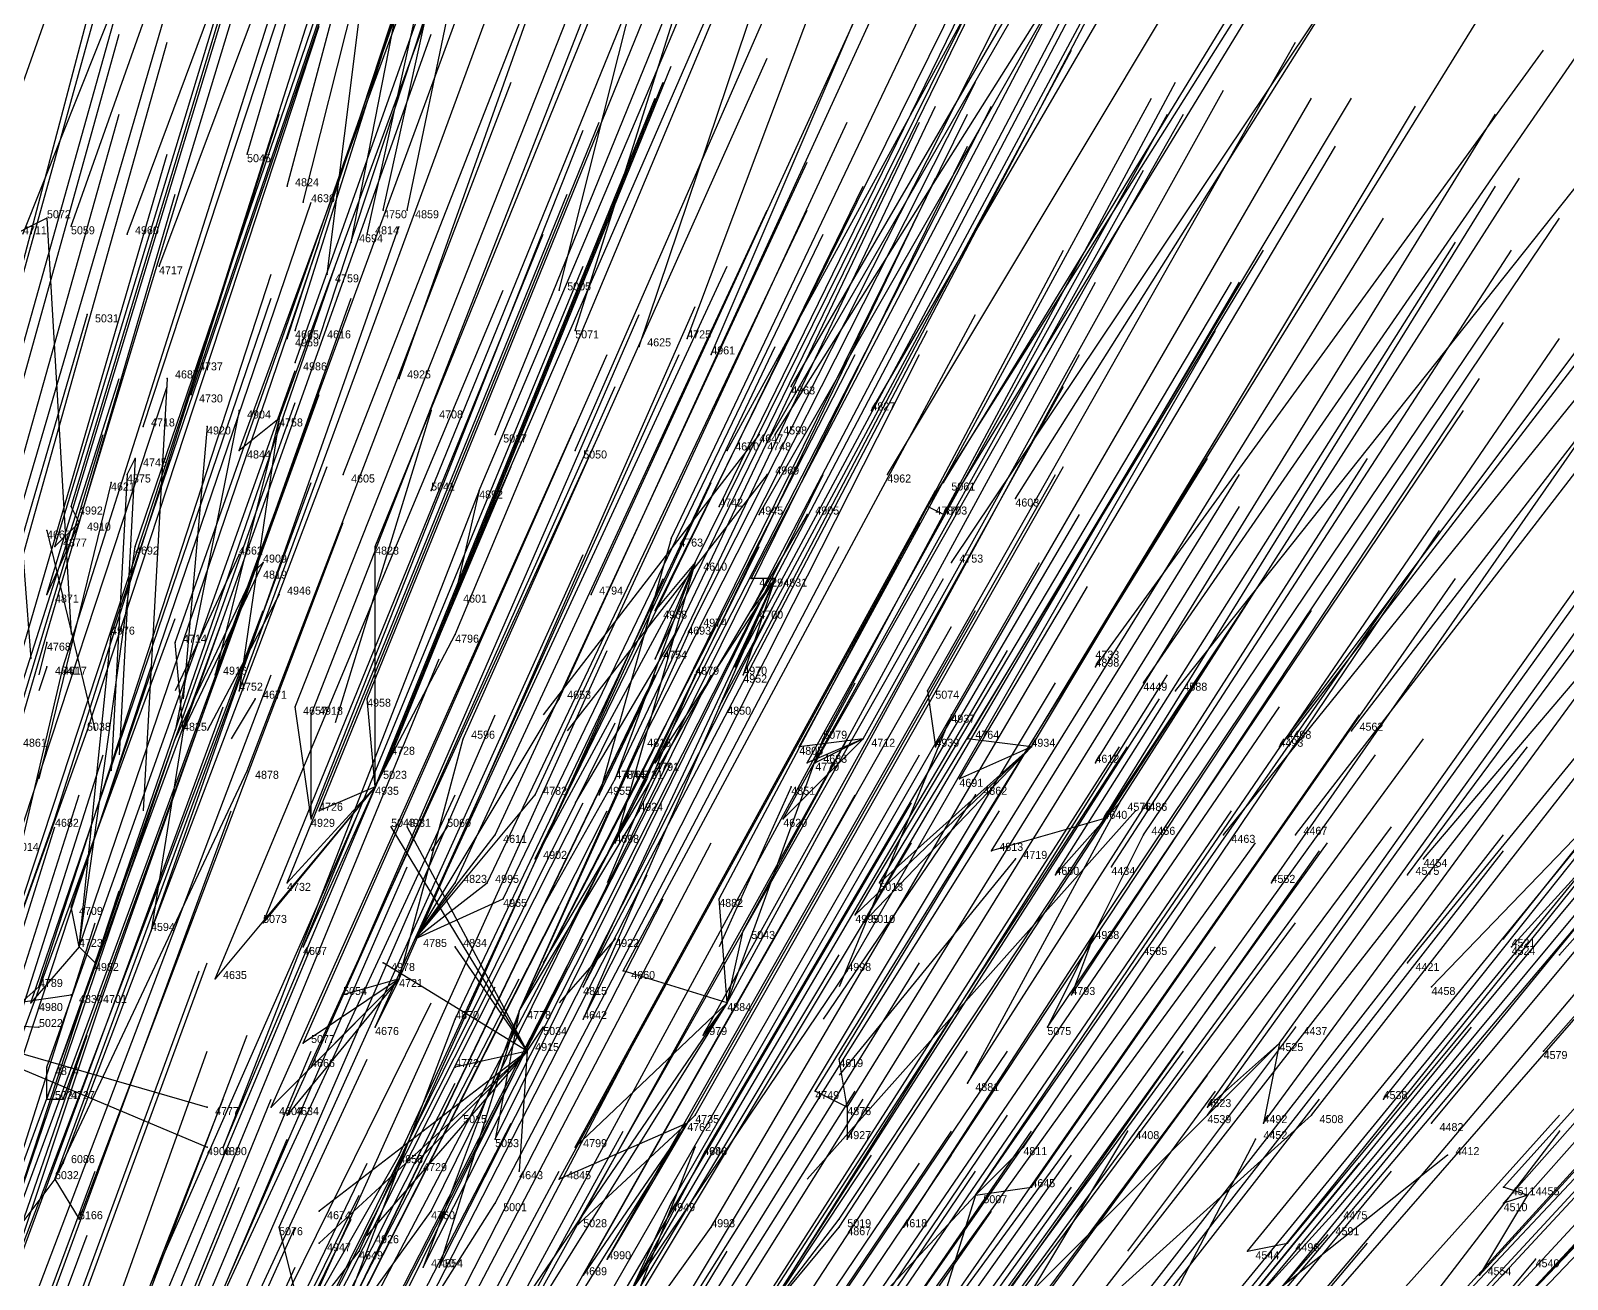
# Model space of a CAD drawing. Extents: x -0.5 to 0.59, y -0.5 to 0.59.
# Drawn here: x 0.123 to 0.315, y 0.3355 to 0.4914 of the extents above; entities that cross this region are included whole.
import ezdxf

# ---------------------------------------------------------------- set-up
doc = ezdxf.new("R2010")
doc.units = 0
for name, color, linetype in [('Facilities', 3, 'CONTINUOUS'), ('Facilities_lines', 3, 'CONTINUOUS'), ('Normals', 1, 'CONTINUOUS'), ('Source_points', 5, 'CONTINUOUS'), ('Text', 3, 'CONTINUOUS')]:
    doc.layers.add(name, color=color, linetype=linetype)

msp = doc.modelspace()

# ---------------------------------------------------------------- linework, layer by layer
at = {"layer": 'Facilities', "color": 3}
for p in [(0.15, 0.476, -1.246), (0.155, 0.472, -1.242), (0.157, 0.47, -1.24), (0.167, 0.469, -1.25), (0.17, 0.469, -1.247), (0.125, 0.468, -1.25), (0.128, 0.467, -1.209), (0.135, 0.466, -1.214), (0.163, 0.465, -1.232), (0.165, 0.466, -1.25), (0.139, 0.462, -1.205), (0.16, 0.461, -1.25), (0.189, 0.459, -1.242), (0.13, 0.456, -1.25), (0.156, 0.454, -1.2), (0.191, 0.454, -1.231), (0.155, 0.453, -1.196), (0.159, 0.453, -1.2), (0.199, 0.452, -1.236), (0.205, 0.453, -1.243), (0.144, 0.45, -1.18), (0.156, 0.45, -1.191), (0.208, 0.451, -1.242), (0.14, 0.448, -1.25), (0.169, 0.448, -1.197), (0.143, 0.446, -1.171), (0.218, 0.447, -1.242), (0.149, 0.444, -1.25), (0.173, 0.444, -1.25), (0.228, 0.444, -1.248), (0.137, 0.442, -1.157), (0.145, 0.442, -1.25), (0.154, 0.443, -1.171), (0.181, 0.441, -1.192), (0.214, 0.441, -1.25), (0.215, 0.44, -1.223), (0.216, 0.441, -1.228), (0.191, 0.439, -1.196), (0.21, 0.439, -1.218), (0.135, 0.436, -1.25), (0.162, 0.436, -1.163), (0.215, 0.436, -1.25), (0.23, 0.436, -1.231), (0.133, 0.435, -1.25), (0.173, 0.434, -1.169), (0.179, 0.434, -1.173), (0.237, 0.435, -1.238), (0.209, 0.432, -1.2), (0.246, 0.433, -1.25), (0.214, 0.431, -1.204), (0.22, 0.431, -1.25), (0.237, 0.431, -1.23), (0.125, 0.429, -1.25), (0.129, 0.43, -1.122), (0.203, 0.428, -1.184), (0.149, 0.426, -1.25), (0.206, 0.425, -1.18), (0.238, 0.425, -1.219), (0.151, 0.424, -1.25), (0.216, 0.423, -1.187), (0.154, 0.421, -1.25), (0.193, 0.421, -1.159), (0.204, 0.417, -1.25), (0.125, 0.415, -1.25), (0.255, 0.414, -1.216), (0.125, 0.412, -1.25), (0.206, 0.411, -1.25), (0.256, 0.412, -1.25), (0.235, 0.409, -1.18), (0.262, 0.41, -1.215), (0.266, 0.409, -1.22), (0.151, 0.408, -1.25), (0.238, 0.406, -1.25), (0.142, 0.404, -1.07), (0.288, 0.404, -1.241), (0.227, 0.403, -1.156), (0.248, 0.402, -1.181), (0.279, 0.402, -1.223), (0.28, 0.403, -1.25), (0.256, 0.4, -1.188), (0.196, 0.398, -1.25), (0.166, 0.397, -1.075), (0.218, 0.397, -1.25), (0.241, 0.396, -1.25), (0.259, 0.395, -1.18), (0.261, 0.394, -1.25), (0.158, 0.393, -1.058), (0.175, 0.392, -1.25), (0.257, 0.393, -1.174), (0.272, 0.391, -1.25), (0.281, 0.391, -1.205), (0.246, 0.388, -1.25), (0.297, 0.388, -1.25), (0.258, 0.387, -1.162), (0.295, 0.386, -1.216), (0.278, 0.385, -1.187), (0.256, 0.379, -1.142), (0.129, 0.377, -0.996), (0.171, 0.378, -1.036), (0.196, 0.378, -1.25), (0.307, 0.378, -1.217), (0.308, 0.377, -1.25), (0.295, 0.375, -1.193), (0.314, 0.376, -1.224), (0.169, 0.373, -1.022), (0.298, 0.372, -1.25), (0.184, 0.369, -1.03), (0.21, 0.37, -1.062), (0.281, 0.367, -1.25), (0.279, 0.365, -1.148), (0.185, 0.364, -1.25), (0.312, 0.364, -1.198), (0.125, 0.358, -0.948), (0.292, 0.358, -1.155), (0.225, 0.357, -1.054), (0.205, 0.355, -1.024), (0.26, 0.354, -1.25), (0.298, 0.355, -1.159), (0.314, 0.354, -1.25), (0.276, 0.353, -1.25), (0.3, 0.351, -1.25), (0.126, 0.348, -0.926), (0.241, 0.346, -1.054), (0.31, 0.346, -1.162), (0.285, 0.341, -1.25), (0.275, 0.339, -1.091), (0.311, 0.338, -1.25)]:
    msp.add_point(p, dxfattribs=at)
at = {"layer": 'Facilities_lines', "color": 3}
for p, q in [((0.125, 0.468, -1.25), (0.119, 0.465, -1.25)), ((0.154, 0.443, -1.171), (0.146, 0.411, -1.091)), ((0.154, 0.443, -1.171), (0.149, 0.409, -1.089)), ((0.154, 0.443, -1.171), (0.149, 0.439, -1.158)), ((0.135, 0.436, -1.25), (0.136, 0.438, -1.25)), ((0.179, 0.434, -1.173), (0.147, 0.352, -0.953)), ((0.179, 0.434, -1.173), (0.176, 0.421, -1.14)), ((0.129, 0.43, -1.122), (0.128, 0.432, -1.126)), ((0.237, 0.431, -1.23), (0.235, 0.432, -1.23)), ((0.129, 0.43, -1.122), (0.125, 0.421, -1.097)), ((0.129, 0.43, -1.122), (0.126, 0.427, -1.114)), ((0.129, 0.377, -0.996), (0.136, 0.427, -1.12)), ((0.166, 0.397, -1.075), (0.166, 0.427, -1.145)), ((0.203, 0.428, -1.184), (0.194, 0.396, -1.104)), ((0.151, 0.424, -1.25), (0.152, 0.425, -1.25)), ((0.206, 0.425, -1.18), (0.186, 0.388, -1.077)), ((0.206, 0.425, -1.18), (0.196, 0.39, -1.091)), ((0.206, 0.425, -1.18), (0.196, 0.398, -1.109)), ((0.206, 0.425, -1.18), (0.201, 0.413, -1.149)), ((0.206, 0.425, -1.18), (0.201, 0.419, -1.161)), ((0.216, 0.423, -1.187), (0.192, 0.368, -1.038)), ((0.216, 0.423, -1.187), (0.192, 0.372, -1.046)), ((0.216, 0.423, -1.187), (0.201, 0.4, -1.118)), ((0.216, 0.423, -1.187), (0.209, 0.407, -1.143)), ((0.216, 0.423, -1.187), (0.211, 0.412, -1.158)), ((0.216, 0.423, -1.187), (0.212, 0.411, -1.155)), ((0.216, 0.423, -1.187), (0.213, 0.419, -1.175)), ((0.216, 0.423, -1.187), (0.213, 0.423, -1.183)), ((0.184, 0.369, -1.03), (0.206, 0.418, -1.164)), ((0.129, 0.377, -0.996), (0.133, 0.416, -1.092)), ((0.142, 0.404, -1.07), (0.141, 0.415, -1.097)), ((0.166, 0.397, -1.075), (0.176, 0.416, -1.129)), ((0.116, 0.365, -0.957), (0.127, 0.412, -1.077)), ((0.235, 0.409, -1.18), (0.236, 0.402, -1.166)), ((0.166, 0.397, -1.075), (0.165, 0.408, -1.1)), ((0.171, 0.378, -1.036), (0.189, 0.408, -1.125)), ((0.158, 0.393, -1.058), (0.156, 0.407, -1.09)), ((0.158, 0.393, -1.058), (0.158, 0.406, -1.09)), ((0.116, 0.365, -0.957), (0.13, 0.404, -1.061)), ((0.142, 0.404, -1.07), (0.138, 0.379, -1.009)), ((0.169, 0.373, -1.022), (0.177, 0.403, -1.101)), ((0.184, 0.369, -1.03), (0.199, 0.402, -1.122)), ((0.21, 0.37, -1.062), (0.222, 0.403, -1.151)), ((0.227, 0.403, -1.156), (0.217, 0.393, -1.122)), ((0.227, 0.403, -1.156), (0.219, 0.402, -1.144)), ((0.227, 0.403, -1.156), (0.22, 0.4, -1.141)), ((0.227, 0.403, -1.156), (0.221, 0.4, -1.143)), ((0.248, 0.402, -1.181), (0.226, 0.381, -1.106)), ((0.248, 0.402, -1.181), (0.227, 0.38, -1.107)), ((0.248, 0.402, -1.181), (0.229, 0.385, -1.119)), ((0.248, 0.402, -1.181), (0.239, 0.398, -1.159)), ((0.248, 0.402, -1.181), (0.24, 0.403, -1.173)), ((0.166, 0.397, -1.075), (0.168, 0.401, -1.087)), ((0.126, 0.348, -0.926), (0.15, 0.399, -1.065)), ((0.166, 0.397, -1.075), (0.167, 0.399, -1.08)), ((0.184, 0.369, -1.03), (0.199, 0.398, -1.112)), ((0.166, 0.397, -1.075), (0.146, 0.373, -1.003)), ((0.166, 0.397, -1.075), (0.152, 0.38, -1.023)), ((0.166, 0.397, -1.075), (0.155, 0.385, -1.036)), ((0.166, 0.397, -1.075), (0.157, 0.377, -1.02)), ((0.166, 0.397, -1.075), (0.159, 0.394, -1.063)), ((0.171, 0.378, -1.036), (0.186, 0.396, -1.094)), ((0.184, 0.369, -1.03), (0.199, 0.394, -1.103)), ((0.259, 0.395, -1.18), (0.24, 0.36, -1.082)), ((0.259, 0.395, -1.18), (0.251, 0.386, -1.152)), ((0.116, 0.365, -0.957), (0.126, 0.393, -1.031)), ((0.185, 0.364, -1.25), (0.168, 0.392, -1.25)), ((0.185, 0.364, -1.25), (0.17, 0.392, -1.25)), ((0.257, 0.393, -1.174), (0.243, 0.389, -1.147)), ((0.171, 0.378, -1.036), (0.181, 0.391, -1.077)), ((0.256, 0.379, -1.142), (0.262, 0.391, -1.177)), ((0.171, 0.378, -1.036), (0.176, 0.385, -1.059)), ((0.171, 0.378, -1.036), (0.18, 0.385, -1.063)), ((0.171, 0.378, -1.036), (0.182, 0.383, -1.059)), ((0.21, 0.37, -1.062), (0.209, 0.383, -1.089)), ((0.129, 0.377, -0.996), (0.128, 0.382, -1.007)), ((0.21, 0.37, -1.062), (0.212, 0.379, -1.085)), ((0.256, 0.379, -1.142), (0.232, 0.342, -1.033)), ((0.256, 0.379, -1.142), (0.25, 0.367, -1.109)), ((0.256, 0.379, -1.142), (0.253, 0.371, -1.123)), ((0.129, 0.377, -0.996), (0.123, 0.37, -0.975)), ((0.129, 0.377, -0.996), (0.131, 0.375, -0.992)), ((0.185, 0.364, -1.25), (0.176, 0.377, -1.25)), ((0.241, 0.346, -1.054), (0.262, 0.377, -1.147)), ((0.185, 0.364, -1.25), (0.167, 0.375, -1.25)), ((0.169, 0.373, -1.022), (0.153, 0.357, -0.971)), ((0.169, 0.373, -1.022), (0.155, 0.356, -0.972)), ((0.169, 0.373, -1.022), (0.157, 0.365, -0.995)), ((0.169, 0.373, -1.022), (0.158, 0.362, -0.988)), ((0.169, 0.373, -1.022), (0.162, 0.371, -1.012)), ((0.169, 0.373, -1.022), (0.166, 0.367, -1.006)), ((0.21, 0.37, -1.062), (0.197, 0.374, -1.057)), ((0.198, 0.334, -0.971), (0.225, 0.374, -1.091)), ((0.107, 0.368, -1.25), (0.128, 0.371, -1.25)), ((0.115, 0.32, -0.849), (0.132, 0.371, -0.983)), ((0.116, 0.365, -0.957), (0.124, 0.372, -0.981)), ((0.184, 0.369, -1.03), (0.172, 0.337, -0.947)), ((0.184, 0.369, -1.03), (0.174, 0.337, -0.948)), ((0.21, 0.37, -1.062), (0.18, 0.322, -0.922)), ((0.184, 0.369, -1.03), (0.181, 0.353, -0.991)), ((0.21, 0.37, -1.062), (0.182, 0.329, -0.939)), ((0.21, 0.37, -1.062), (0.191, 0.352, -1.002)), ((0.21, 0.37, -1.062), (0.207, 0.366, -1.051)), ((0.107, 0.368, -1.25), (0.145, 0.357, -1.25)), ((0.107, 0.368, -1.25), (0.145, 0.352, -1.25)), ((0.107, 0.368, -1.25), (0.124, 0.367, -1.25)), ((0.16, 0.326, -0.907), (0.176, 0.368, -1.02)), ((0.185, 0.364, -1.25), (0.187, 0.367, -1.25)), ((0.279, 0.365, -1.148), (0.242, 0.328, -1.02)), ((0.279, 0.365, -1.148), (0.27, 0.357, -1.12)), ((0.279, 0.365, -1.148), (0.27, 0.356, -1.117)), ((0.279, 0.365, -1.148), (0.277, 0.355, -1.126)), ((0.185, 0.364, -1.25), (0.159, 0.344, -1.25)), ((0.185, 0.364, -1.25), (0.159, 0.34, -1.25)), ((0.185, 0.364, -1.25), (0.165, 0.341, -1.25)), ((0.185, 0.364, -1.25), (0.171, 0.35, -1.25)), ((0.185, 0.364, -1.25), (0.176, 0.362, -1.25)), ((0.185, 0.364, -1.25), (0.177, 0.356, -1.25)), ((0.185, 0.364, -1.25), (0.184, 0.349, -1.25)), ((0.225, 0.357, -1.054), (0.224, 0.363, -1.066)), ((0.125, 0.358, -0.948), (0.125, 0.362, -0.957)), ((0.125, 0.358, -0.948), (0.127, 0.358, -0.951)), ((0.225, 0.357, -1.054), (0.221, 0.359, -1.053)), ((0.205, 0.355, -1.024), (0.206, 0.356, -1.028)), ((0.225, 0.357, -1.054), (0.225, 0.353, -1.047)), ((0.253, 0.329, -1.037), (0.283, 0.356, -1.136)), ((0.205, 0.355, -1.024), (0.18, 0.315, -0.908)), ((0.205, 0.355, -1.024), (0.189, 0.348, -0.991)), ((0.205, 0.355, -1.024), (0.191, 0.342, -0.98)), ((0.205, 0.355, -1.024), (0.192, 0.336, -0.968)), ((0.205, 0.355, -1.024), (0.195, 0.338, -0.976)), ((0.193, 0.319, -1.25), (0.206, 0.352, -1.25)), ((0.241, 0.346, -1.054), (0.247, 0.352, -1.075)), ((0.126, 0.348, -0.926), (0.127, 0.35, -0.932)), ((0.157, 0.33, -0.913), (0.169, 0.351, -0.973)), ((0.198, 0.334, -0.971), (0.207, 0.351, -1.019)), ((0.126, 0.348, -0.926), (0.12, 0.34, -0.902)), ((0.126, 0.348, -0.926), (0.129, 0.343, -0.916)), ((0.241, 0.346, -1.054), (0.227, 0.331, -1.002)), ((0.241, 0.346, -1.054), (0.236, 0.33, -1.015)), ((0.241, 0.346, -1.054), (0.248, 0.347, -1.067)), ((0.31, 0.346, -1.162), (0.304, 0.336, -1.134)), ((0.31, 0.346, -1.162), (0.307, 0.347, -1.158)), ((0.31, 0.346, -1.162), (0.307, 0.345, -1.153)), ((0.15, 0.296, -0.83), (0.181, 0.345, -0.973)), ((0.16, 0.326, -0.907), (0.173, 0.344, -0.962)), ((0.198, 0.334, -0.971), (0.203, 0.345, -1)), ((0.276, 0.333, -1.081), (0.286, 0.344, -1.119)), ((0.157, 0.33, -0.913), (0.154, 0.342, -0.936)), ((0.185, 0.31, -0.904), (0.208, 0.342, -1.001)), ((0.214, 0.33, -0.984), (0.224, 0.343, -1.024)), ((0.214, 0.33, -0.984), (0.224, 0.342, -1.022)), ((0.275, 0.339, -1.091), (0.28, 0.34, -1.102)), ((0.157, 0.33, -0.913), (0.164, 0.339, -0.94))]:
    msp.add_line(p, q, dxfattribs=at)
at = {"layer": 'Normals', "color": 1}
for p, q in [((0.157, 0.47, -1.24), (0.181, 0.565, -1.263)), ((0.17, 0.469, -1.247), (0.19, 0.565, -1.268)), ((0.116, 0.468, -1.204), (0.149, 0.561, -1.196)), ((0.15, 0.476, -1.246), (0.175, 0.561, -1.291)), ((0.163, 0.465, -1.232), (0.182, 0.562, -1.247)), ((0.122, 0.466, -1.205), (0.159, 0.559, -1.197)), ((0.128, 0.467, -1.209), (0.161, 0.56, -1.2)), ((0.135, 0.466, -1.214), (0.17, 0.56, -1.218)), ((0.155, 0.472, -1.242), (0.178, 0.558, -1.289)), ((0.139, 0.462, -1.205), (0.174, 0.555, -1.195)), ((0.167, 0.469, -1.25), (0.186, 0.555, -1.297)), ((0.189, 0.459, -1.242), (0.213, 0.554, -1.264)), ((0.165, 0.466, -1.25), (0.184, 0.552, -1.298)), ((0.156, 0.454, -1.2), (0.186, 0.549, -1.193)), ((0.191, 0.454, -1.231), (0.221, 0.549, -1.234)), ((0.155, 0.453, -1.196), (0.186, 0.547, -1.183)), ((0.159, 0.453, -1.2), (0.19, 0.547, -1.189)), ((0.199, 0.452, -1.236), (0.231, 0.547, -1.239)), ((0.205, 0.453, -1.243), (0.24, 0.546, -1.259)), ((0.208, 0.451, -1.242), (0.247, 0.542, -1.255)), ((0.144, 0.45, -1.18), (0.173, 0.541, -1.154)), ((0.156, 0.45, -1.191), (0.188, 0.54, -1.162)), ((0.169, 0.448, -1.197), (0.201, 0.538, -1.167)), ((0.143, 0.446, -1.171), (0.173, 0.534, -1.133)), ((0.117, 0.443, -1.146), (0.142, 0.533, -1.109)), ((0.16, 0.461, -1.25), (0.169, 0.533, -1.318)), ((0.218, 0.447, -1.242), (0.268, 0.533, -1.244)), ((0.137, 0.442, -1.157), (0.166, 0.53, -1.12)), ((0.154, 0.443, -1.171), (0.186, 0.53, -1.134)), ((0.228, 0.444, -1.248), (0.278, 0.53, -1.25)), ((0.181, 0.441, -1.192), (0.216, 0.527, -1.156)), ((0.149, 0.439, -1.158), (0.181, 0.526, -1.121)), ((0.191, 0.439, -1.196), (0.229, 0.526, -1.166)), ((0.21, 0.439, -1.218), (0.257, 0.525, -1.196)), ((0.215, 0.44, -1.223), (0.264, 0.525, -1.206)), ((0.216, 0.441, -1.228), (0.269, 0.525, -1.215)), ((0.162, 0.436, -1.163), (0.196, 0.523, -1.126)), ((0.128, 0.432, -1.126), (0.155, 0.521, -1.089)), ((0.23, 0.436, -1.231), (0.281, 0.521, -1.225)), ((0.129, 0.43, -1.122), (0.156, 0.519, -1.086)), ((0.173, 0.434, -1.169), (0.208, 0.52, -1.131)), ((0.179, 0.434, -1.173), (0.215, 0.519, -1.136)), ((0.237, 0.435, -1.238), (0.289, 0.52, -1.234)), ((0.209, 0.432, -1.2), (0.251, 0.518, -1.17)), ((0.246, 0.433, -1.25), (0.299, 0.517, -1.256)), ((0.126, 0.427, -1.114), (0.153, 0.516, -1.077)), ((0.136, 0.427, -1.12), (0.166, 0.515, -1.083)), ((0.214, 0.431, -1.204), (0.262, 0.515, -1.178)), ((0.235, 0.432, -1.23), (0.288, 0.516, -1.22)), ((0.237, 0.431, -1.23), (0.289, 0.516, -1.22)), ((0.166, 0.427, -1.145), (0.201, 0.513, -1.108)), ((0.203, 0.428, -1.184), (0.243, 0.512, -1.147)), ((0.125, 0.421, -1.097), (0.152, 0.51, -1.061)), ((0.11, 0.417, -1.08), (0.134, 0.508, -1.043)), ((0.118, 0.419, -1.088), (0.144, 0.508, -1.051)), ((0.206, 0.425, -1.18), (0.247, 0.508, -1.143)), ((0.238, 0.425, -1.219), (0.293, 0.507, -1.204)), ((0.176, 0.421, -1.14), (0.213, 0.506, -1.103)), ((0.193, 0.421, -1.159), (0.232, 0.506, -1.123)), ((0.213, 0.423, -1.183), (0.256, 0.505, -1.146)), ((0.216, 0.423, -1.187), (0.259, 0.505, -1.15)), ((0.133, 0.416, -1.092), (0.163, 0.504, -1.055)), ((0.111, 0.413, -1.069), (0.136, 0.502, -1.031)), ((0.141, 0.415, -1.097), (0.172, 0.503, -1.06)), ((0.176, 0.416, -1.129), (0.212, 0.502, -1.092)), ((0.201, 0.419, -1.161), (0.242, 0.502, -1.125)), ((0.127, 0.412, -1.077), (0.155, 0.5, -1.039)), ((0.206, 0.418, -1.164), (0.248, 0.501, -1.128)), ((0.213, 0.419, -1.175), (0.256, 0.501, -1.138)), ((0.146, 0.411, -1.091), (0.178, 0.498, -1.054)), ((0.255, 0.414, -1.216), (0.307, 0.498, -1.201)), ((0.149, 0.409, -1.089), (0.181, 0.496, -1.052)), ((0.201, 0.413, -1.149), (0.242, 0.497, -1.112)), ((0.165, 0.408, -1.1), (0.2, 0.494, -1.063)), ((0.211, 0.412, -1.158), (0.255, 0.494, -1.121)), ((0.13, 0.404, -1.061), (0.159, 0.492, -1.024)), ((0.156, 0.407, -1.09), (0.19, 0.493, -1.053)), ((0.158, 0.406, -1.09), (0.192, 0.493, -1.053)), ((0.189, 0.408, -1.125), (0.228, 0.493, -1.088)), ((0.212, 0.411, -1.155), (0.255, 0.493, -1.119)), ((0.109, 0.401, -1.04), (0.134, 0.491, -1.002)), ((0.115, 0.401, -1.042), (0.14, 0.49, -1.005)), ((0.142, 0.404, -1.07), (0.173, 0.491, -1.033)), ((0.235, 0.409, -1.18), (0.281, 0.49, -1.143)), ((0.262, 0.41, -1.215), (0.318, 0.491, -1.199)), ((0.177, 0.403, -1.101), (0.215, 0.488, -1.064)), ((0.209, 0.407, -1.143), (0.253, 0.489, -1.107)), ((0.256, 0.412, -1.25), (0.312, 0.489, -1.281)), ((0.168, 0.401, -1.087), (0.203, 0.487, -1.05)), ((0.266, 0.409, -1.22), (0.328, 0.487, -1.212)), ((0.15, 0.399, -1.065), (0.183, 0.485, -1.028)), ((0.167, 0.399, -1.08), (0.202, 0.485, -1.043)), ((0.199, 0.402, -1.122), (0.241, 0.485, -1.085)), ((0.222, 0.403, -1.151), (0.266, 0.485, -1.114)), ((0.227, 0.403, -1.156), (0.272, 0.484, -1.119)), ((0.166, 0.397, -1.075), (0.201, 0.483, -1.038)), ((0.196, 0.398, -1.109), (0.236, 0.482, -1.072)), ((0.201, 0.4, -1.118), (0.243, 0.482, -1.081)), ((0.219, 0.402, -1.144), (0.263, 0.483, -1.107)), ((0.236, 0.402, -1.166), (0.283, 0.483, -1.129)), ((0.24, 0.403, -1.173), (0.288, 0.483, -1.136)), ((0.248, 0.402, -1.181), (0.296, 0.482, -1.144)), ((0.279, 0.402, -1.223), (0.339, 0.482, -1.221)), ((0.288, 0.404, -1.241), (0.349, 0.483, -1.249)), ((0.109, 0.392, -1.017), (0.134, 0.481, -0.979)), ((0.126, 0.393, -1.031), (0.154, 0.481, -0.994)), ((0.159, 0.394, -1.063), (0.194, 0.48, -1.026)), ((0.186, 0.396, -1.094), (0.225, 0.48, -1.057)), ((0.194, 0.396, -1.104), (0.234, 0.48, -1.066)), ((0.199, 0.398, -1.112), (0.24, 0.481, -1.075)), ((0.22, 0.4, -1.141), (0.265, 0.481, -1.104)), ((0.221, 0.4, -1.143), (0.267, 0.481, -1.106)), ((0.256, 0.4, -1.188), (0.306, 0.481, -1.157)), ((0.28, 0.403, -1.25), (0.34, 0.481, -1.27)), ((0.158, 0.393, -1.058), (0.192, 0.479, -1.02)), ((0.199, 0.394, -1.103), (0.24, 0.477, -1.065)), ((0.239, 0.398, -1.159), (0.286, 0.477, -1.122)), ((0.114, 0.387, -1.009), (0.14, 0.476, -0.972)), ((0.181, 0.391, -1.077), (0.22, 0.475, -1.039)), ((0.196, 0.39, -1.091), (0.236, 0.473, -1.054)), ((0.217, 0.393, -1.122), (0.262, 0.474, -1.084)), ((0.259, 0.395, -1.18), (0.309, 0.473, -1.143)), ((0.115, 0.382, -0.997), (0.141, 0.471, -0.96)), ((0.155, 0.385, -1.036), (0.19, 0.471, -0.999)), ((0.186, 0.388, -1.077), (0.227, 0.472, -1.04)), ((0.257, 0.393, -1.174), (0.306, 0.472, -1.137)), ((0.128, 0.382, -1.007), (0.158, 0.47, -0.97)), ((0.176, 0.385, -1.059), (0.215, 0.469, -1.022)), ((0.18, 0.385, -1.063), (0.22, 0.469, -1.026)), ((0.281, 0.391, -1.205), (0.342, 0.47, -1.194)), ((0.125, 0.468, -1.25), (0.128, 0.416, -1.165)), ((0.138, 0.379, -1.009), (0.169, 0.467, -0.972)), ((0.243, 0.389, -1.147), (0.292, 0.468, -1.11)), ((0.262, 0.391, -1.177), (0.314, 0.468, -1.14)), ((0.295, 0.386, -1.216), (0.355, 0.467, -1.21)), ((0.119, 0.465, -1.25), (0.123, 0.413, -1.165)), ((0.129, 0.377, -0.996), (0.159, 0.465, -0.959)), ((0.152, 0.38, -1.023), (0.187, 0.466, -0.986)), ((0.182, 0.383, -1.059), (0.222, 0.466, -1.022)), ((0.251, 0.386, -1.152), (0.301, 0.465, -1.115)), ((0.209, 0.383, -1.089), (0.252, 0.464, -1.052)), ((0.229, 0.385, -1.119), (0.277, 0.464, -1.082)), ((0.258, 0.387, -1.162), (0.308, 0.464, -1.125)), ((0.272, 0.391, -1.25), (0.331, 0.464, -1.284)), ((0.278, 0.385, -1.187), (0.333, 0.464, -1.161)), ((0.124, 0.372, -0.981), (0.153, 0.461, -0.944)), ((0.131, 0.375, -0.992), (0.161, 0.462, -0.955)), ((0.157, 0.377, -1.02), (0.192, 0.462, -0.983)), ((0.171, 0.378, -1.036), (0.21, 0.462, -0.999)), ((0.146, 0.373, -1.003), (0.182, 0.459, -0.966)), ((0.212, 0.379, -1.085), (0.256, 0.46, -1.048)), ((0.226, 0.381, -1.106), (0.273, 0.46, -1.069)), ((0.227, 0.38, -1.107), (0.274, 0.46, -1.07)), ((0.123, 0.37, -0.975), (0.153, 0.458, -0.937)), ((0.132, 0.371, -0.983), (0.163, 0.458, -0.946)), ((0.169, 0.373, -1.022), (0.206, 0.457, -0.985)), ((0.13, 0.456, -1.25), (0.116, 0.408, -1.163)), ((0.162, 0.371, -1.012), (0.199, 0.456, -0.975)), ((0.197, 0.374, -1.057), (0.241, 0.456, -1.02)), ((0.307, 0.378, -1.217), (0.369, 0.456, -1.212)), ((0.192, 0.372, -1.046), (0.235, 0.454, -1.009)), ((0.225, 0.374, -1.091), (0.271, 0.454, -1.054)), ((0.256, 0.379, -1.142), (0.307, 0.455, -1.105)), ((0.297, 0.388, -1.25), (0.354, 0.455, -1.297)), ((0.116, 0.365, -0.957), (0.145, 0.453, -0.919)), ((0.176, 0.368, -1.02), (0.216, 0.452, -0.983)), ((0.262, 0.377, -1.147), (0.314, 0.453, -1.11)), ((0.157, 0.365, -0.995), (0.195, 0.451, -0.958)), ((0.166, 0.367, -1.006), (0.204, 0.451, -0.969)), ((0.184, 0.369, -1.03), (0.226, 0.451, -0.993)), ((0.192, 0.368, -1.038), (0.234, 0.451, -1.001)), ((0.21, 0.37, -1.062), (0.254, 0.451, -1.025)), ((0.295, 0.375, -1.193), (0.357, 0.451, -1.173)), ((0.314, 0.376, -1.224), (0.38, 0.451, -1.223)), ((0.106, 0.36, -0.939), (0.134, 0.448, -0.901)), ((0.125, 0.362, -0.957), (0.156, 0.449, -0.92)), ((0.14, 0.448, -1.25), (0.137, 0.394, -1.166)), ((0.253, 0.371, -1.123), (0.304, 0.448, -1.085)), ((0.111, 0.359, -0.939), (0.14, 0.447, -0.901)), ((0.127, 0.358, -0.951), (0.159, 0.446, -0.913)), ((0.158, 0.362, -0.988), (0.196, 0.447, -0.951)), ((0.207, 0.366, -1.051), (0.252, 0.447, -1.014)), ((0.125, 0.358, -0.948), (0.156, 0.445, -0.911)), ((0.149, 0.444, -1.25), (0.141, 0.404, -1.158)), ((0.173, 0.444, -1.25), (0.161, 0.405, -1.159)), ((0.25, 0.367, -1.109), (0.302, 0.444, -1.073)), ((0.145, 0.442, -1.25), (0.142, 0.408, -1.156)), ((0.153, 0.357, -0.971), (0.191, 0.442, -0.934)), ((0.224, 0.363, -1.066), (0.272, 0.442, -1.028)), ((0.105, 0.352, -0.919), (0.132, 0.441, -0.882)), ((0.155, 0.356, -0.972), (0.194, 0.441, -0.934)), ((0.214, 0.441, -1.25), (0.187, 0.406, -1.16)), ((0.279, 0.365, -1.148), (0.333, 0.44, -1.11)), ((0.308, 0.377, -1.25), (0.365, 0.44, -1.302)), ((0.136, 0.438, -1.25), (0.134, 0.401, -1.157)), ((0.221, 0.359, -1.053), (0.27, 0.438, -1.016)), ((0.24, 0.36, -1.082), (0.29, 0.438, -1.045)), ((0.312, 0.364, -1.198), (0.377, 0.438, -1.183)), ((0.127, 0.35, -0.932), (0.16, 0.437, -0.894)), ((0.135, 0.436, -1.25), (0.133, 0.399, -1.157)), ((0.147, 0.352, -0.953), (0.183, 0.437, -0.916)), ((0.181, 0.353, -0.991), (0.222, 0.436, -0.954)), ((0.215, 0.436, -1.25), (0.19, 0.404, -1.159)), ((0.205, 0.355, -1.024), (0.251, 0.436, -0.987)), ((0.206, 0.356, -1.028), (0.252, 0.437, -0.991)), ((0.225, 0.357, -1.054), (0.274, 0.436, -1.017)), ((0.133, 0.435, -1.25), (0.124, 0.398, -1.157)), ((0.126, 0.348, -0.926), (0.158, 0.435, -0.888)), ((0.169, 0.351, -0.973), (0.208, 0.435, -0.936)), ((0.191, 0.352, -1.002), (0.236, 0.434, -0.965)), ((0.225, 0.353, -1.047), (0.274, 0.432, -1.01)), ((0.27, 0.357, -1.12), (0.324, 0.433, -1.083)), ((0.22, 0.431, -1.25), (0.187, 0.375, -1.175)), ((0.207, 0.351, -1.019), (0.254, 0.431, -0.982)), ((0.27, 0.356, -1.117), (0.324, 0.431, -1.08)), ((0.292, 0.358, -1.155), (0.35, 0.431, -1.119)), ((0.125, 0.429, -1.25), (0.131, 0.404, -1.153)), ((0.129, 0.343, -0.916), (0.162, 0.43, -0.879)), ((0.189, 0.348, -0.991), (0.234, 0.43, -0.954)), ((0.247, 0.352, -1.075), (0.299, 0.429, -1.038)), ((0.277, 0.355, -1.126), (0.332, 0.43, -1.089)), ((0.283, 0.356, -1.136), (0.34, 0.429, -1.1)), ((0.12, 0.34, -0.902), (0.152, 0.427, -0.865)), ((0.173, 0.344, -0.962), (0.214, 0.427, -0.925)), ((0.181, 0.345, -0.973), (0.224, 0.427, -0.936)), ((0.298, 0.355, -1.159), (0.358, 0.427, -1.123)), ((0.149, 0.426, -1.25), (0.141, 0.409, -1.152)), ((0.152, 0.425, -1.25), (0.142, 0.404, -1.153)), ((0.154, 0.342, -0.936), (0.192, 0.426, -0.899)), ((0.203, 0.345, -1), (0.249, 0.425, -0.963)), ((0.298, 0.372, -1.25), (0.349, 0.425, -1.318)), ((0.151, 0.424, -1.25), (0.141, 0.403, -1.153)), ((0.164, 0.339, -0.94), (0.202, 0.423, -0.903)), ((0.191, 0.342, -0.98), (0.237, 0.423, -0.943)), ((0.248, 0.347, -1.067), (0.301, 0.423, -1.03)), ((0.154, 0.421, -1.25), (0.145, 0.404, -1.152)), ((0.208, 0.342, -1.001), (0.255, 0.422, -0.963)), ((0.241, 0.346, -1.054), (0.294, 0.422, -1.017)), ((0.119, 0.332, -0.883), (0.152, 0.419, -0.846)), ((0.172, 0.337, -0.947), (0.214, 0.42, -0.91)), ((0.174, 0.337, -0.948), (0.216, 0.42, -0.911)), ((0.195, 0.338, -0.976), (0.241, 0.419, -0.939)), ((0.224, 0.342, -1.022), (0.275, 0.42, -0.985)), ((0.224, 0.343, -1.024), (0.275, 0.42, -0.987)), ((0.232, 0.342, -1.033), (0.283, 0.419, -0.996)), ((0.109, 0.331, -0.871), (0.141, 0.418, -0.834)), ((0.115, 0.331, -0.876), (0.147, 0.418, -0.839)), ((0.204, 0.417, -1.25), (0.191, 0.395, -1.153)), ((0.192, 0.336, -0.968), (0.238, 0.417, -0.931)), ((0.125, 0.415, -1.25), (0.124, 0.411, -1.15)), ((0.286, 0.344, -1.119), (0.346, 0.415, -1.082)), ((0.307, 0.347, -1.158), (0.369, 0.416, -1.121)), ((0.31, 0.346, -1.162), (0.372, 0.416, -1.125)), ((0.139, 0.328, -0.889), (0.174, 0.413, -0.852)), ((0.157, 0.33, -0.913), (0.195, 0.414, -0.876)), ((0.198, 0.334, -0.971), (0.245, 0.414, -0.934)), ((0.307, 0.345, -1.153), (0.368, 0.414, -1.117)), ((0.109, 0.324, -0.855), (0.138, 0.412, -0.817)), ((0.12, 0.324, -0.864), (0.153, 0.411, -0.827)), ((0.125, 0.412, -1.25), (0.124, 0.409, -1.15)), ((0.161, 0.328, -0.913), (0.201, 0.411, -0.876)), ((0.167, 0.328, -0.92), (0.208, 0.411, -0.883)), ((0.206, 0.411, -1.25), (0.195, 0.385, -1.154)), ((0.216, 0.333, -0.991), (0.265, 0.411, -0.954)), ((0.28, 0.34, -1.102), (0.339, 0.411, -1.064)), ((0.16, 0.326, -0.907), (0.2, 0.409, -0.87)), ((0.182, 0.329, -0.939), (0.226, 0.41, -0.902)), ((0.203, 0.33, -0.969), (0.251, 0.41, -0.932)), ((0.275, 0.339, -1.091), (0.333, 0.41, -1.052)), ((0.151, 0.408, -1.25), (0.148, 0.403, -1.15)), ((0.214, 0.33, -0.984), (0.264, 0.408, -0.947)), ((0.115, 0.32, -0.849), (0.147, 0.407, -0.811)), ((0.144, 0.321, -0.88), (0.181, 0.406, -0.843)), ((0.238, 0.406, -1.25), (0.224, 0.372, -1.157)), ((0.227, 0.331, -1.002), (0.279, 0.407, -0.965)), ((0.236, 0.33, -1.015), (0.289, 0.406, -0.978)), ((0.155, 0.322, -0.893), (0.196, 0.405, -0.856)), ((0.276, 0.333, -1.081), (0.335, 0.404, -1.043)), ((0.304, 0.336, -1.134), (0.367, 0.405, -1.097)), ((0.111, 0.315, -0.835), (0.141, 0.403, -0.798)), ((0.18, 0.322, -0.922), (0.225, 0.403, -0.885)), ((0.209, 0.324, -0.963), (0.259, 0.402, -0.925)), ((0.21, 0.325, -0.966), (0.26, 0.402, -0.928)), ((0.242, 0.328, -1.02), (0.297, 0.403, -0.983)), ((0.253, 0.329, -1.037), (0.31, 0.402, -1)), ((0.305, 0.334, -1.13), (0.368, 0.402, -1.093)), ((0.104, 0.313, -0.824), (0.132, 0.401, -0.787)), ((0.161, 0.318, -0.891), (0.203, 0.4, -0.853)), ((0.188, 0.321, -0.929), (0.234, 0.401, -0.891)), ((0.237, 0.326, -1.007), (0.291, 0.401, -0.97)), ((0.157, 0.316, -0.882), (0.2, 0.398, -0.844)), ((0.196, 0.398, -1.25), (0.187, 0.382, -1.152)), ((0.101, 0.308, -0.81), (0.129, 0.396, -0.773)), ((0.137, 0.312, -0.853), (0.176, 0.396, -0.814)), ((0.18, 0.315, -0.908), (0.226, 0.396, -0.87)), ((0.218, 0.397, -1.25), (0.209, 0.377, -1.152)), ((0.241, 0.396, -1.25), (0.222, 0.368, -1.156)), ((0.116, 0.307, -0.822), (0.148, 0.394, -0.784)), ((0.127, 0.31, -0.836), (0.164, 0.394, -0.798)), ((0.15, 0.312, -0.866), (0.192, 0.395, -0.828)), ((0.153, 0.311, -0.867), (0.195, 0.394, -0.829)), ((0.186, 0.315, -0.914), (0.233, 0.395, -0.877)), ((0.195, 0.316, -0.928), (0.244, 0.394, -0.89)), ((0.261, 0.394, -1.25), (0.22, 0.348, -1.171)), ((0.221, 0.318, -0.968), (0.273, 0.394, -0.93)), ((0.264, 0.322, -1.041), (0.323, 0.394, -1.004)), ((0.296, 0.327, -1.104), (0.36, 0.395, -1.067)), ((0.098, 0.303, -0.797), (0.126, 0.392, -0.759)), ((0.168, 0.392, -1.25), (0.168, 0.392, -1.15)), ((0.17, 0.392, -1.25), (0.17, 0.392, -1.15)), ((0.175, 0.392, -1.25), (0.173, 0.389, -1.15)), ((0.238, 0.318, -0.992), (0.293, 0.392, -0.955)), ((0.165, 0.308, -0.874), (0.208, 0.39, -0.836)), ((0.185, 0.31, -0.904), (0.233, 0.39, -0.866)), ((0.222, 0.315, -0.963), (0.276, 0.39, -0.925)), ((0.231, 0.315, -0.977), (0.285, 0.39, -0.939)), ((0.25, 0.318, -1.011), (0.307, 0.391, -0.974)), ((0.263, 0.319, -1.034), (0.321, 0.391, -0.997)), ((0.274, 0.32, -1.053), (0.335, 0.39, -1.016)), ((0.301, 0.324, -1.105), (0.365, 0.391, -1.067)), ((0.246, 0.388, -1.25), (0.224, 0.361, -1.157)), ((0.231, 0.314, -0.975), (0.284, 0.389, -0.936)), ((0.25, 0.316, -1.007), (0.307, 0.389, -0.97)), ((0.133, 0.302, -0.825), (0.17, 0.387, -0.788)), ((0.158, 0.304, -0.856), (0.2, 0.386, -0.818)), ((0.105, 0.296, -0.785), (0.134, 0.384, -0.747)), ((0.16, 0.301, -0.852), (0.202, 0.383, -0.814)), ((0.26, 0.311, -1.013), (0.319, 0.383, -0.977)), ((0.147, 0.299, -0.833), (0.189, 0.382, -0.795)), ((0.103, 0.292, -0.774), (0.131, 0.38, -0.736)), ((0.226, 0.306, -0.95), (0.281, 0.38, -0.912)), ((0.122, 0.291, -0.789), (0.158, 0.377, -0.753)), ((0.15, 0.296, -0.83), (0.192, 0.378, -0.792)), ((0.176, 0.377, -1.25), (0.176, 0.377, -1.15)), ((0.196, 0.378, -1.25), (0.189, 0.37, -1.151)), ((0.216, 0.302, -0.929), (0.271, 0.377, -0.891)), ((0.113, 0.288, -0.774), (0.145, 0.375, -0.736)), ((0.167, 0.375, -1.25), (0.167, 0.375, -1.15)), ((0.176, 0.296, -0.862), (0.224, 0.376, -0.825)), ((0.185, 0.296, -0.873), (0.234, 0.375, -0.837)), ((0.26, 0.305, -1.001), (0.32, 0.376, -0.964)), ((0.112, 0.287, -0.77), (0.144, 0.374, -0.732)), ((0.141, 0.29, -0.808), (0.184, 0.373, -0.77)), ((0.128, 0.371, -1.25), (0.128, 0.371, -1.15)), ((0.139, 0.289, -0.803), (0.181, 0.372, -0.765)), ((0.159, 0.29, -0.827), (0.202, 0.372, -0.789)), ((0.132, 0.287, -0.79), (0.173, 0.37, -0.753)), ((0.124, 0.367, -1.25), (0.124, 0.367, -1.15)), ((0.187, 0.367, -1.25), (0.187, 0.367, -1.15)), ((0.244, 0.295, -0.958), (0.303, 0.367, -0.921)), ((0.281, 0.367, -1.25), (0.26, 0.339, -1.156)), ((0.1, 0.279, -0.74), (0.13, 0.366, -0.702)), ((0.117, 0.279, -0.757), (0.15, 0.366, -0.72)), ((0.27, 0.297, -1.004), (0.333, 0.365, -0.966)), ((0.114, 0.277, -0.749), (0.145, 0.364, -0.712)), ((0.122, 0.278, -0.759), (0.158, 0.364, -0.722)), ((0.126, 0.279, -0.764), (0.165, 0.363, -0.729)), ((0.185, 0.364, -1.25), (0.185, 0.364, -1.15)), ((0.189, 0.286, -0.858), (0.24, 0.364, -0.821)), ((0.193, 0.287, -0.864), (0.245, 0.364, -0.827)), ((0.212, 0.289, -0.895), (0.267, 0.364, -0.859)), ((0.244, 0.292, -0.951), (0.304, 0.363, -0.914)), ((0.176, 0.362, -1.25), (0.176, 0.362, -1.15)), ((0.215, 0.286, -0.894), (0.27, 0.361, -0.858)), ((0.134, 0.277, -0.768), (0.176, 0.36, -0.732)), ((0.113, 0.271, -0.735), (0.147, 0.358, -0.697)), ((0.118, 0.272, -0.741), (0.153, 0.358, -0.703)), ((0.176, 0.28, -0.827), (0.226, 0.359, -0.79)), ((0.178, 0.28, -0.829), (0.227, 0.358, -0.792)), ((0.216, 0.284, -0.892), (0.271, 0.359, -0.856)), ((0.227, 0.285, -0.91), (0.284, 0.358, -0.873)), ((0.145, 0.357, -1.25), (0.145, 0.357, -1.15)), ((0.177, 0.356, -1.25), (0.177, 0.356, -1.15)), ((0.193, 0.279, -0.848), (0.245, 0.356, -0.811)), ((0.252, 0.287, -0.954), (0.314, 0.356, -0.918)), ((0.259, 0.287, -0.967), (0.322, 0.356, -0.93)), ((0.14, 0.272, -0.766), (0.183, 0.355, -0.729)), ((0.152, 0.272, -0.779), (0.197, 0.354, -0.742)), ((0.186, 0.277, -0.834), (0.238, 0.354, -0.797)), ((0.195, 0.277, -0.847), (0.248, 0.354, -0.81)), ((0.196, 0.279, -0.852), (0.249, 0.355, -0.816)), ((0.26, 0.354, -1.25), (0.248, 0.334, -1.153)), ((0.314, 0.354, -1.25), (0.284, 0.315, -1.163)), ((0.119, 0.268, -0.732), (0.155, 0.353, -0.694)), ((0.145, 0.352, -1.25), (0.145, 0.352, -1.15)), ((0.206, 0.352, -1.25), (0.206, 0.352, -1.15)), ((0.276, 0.353, -1.25), (0.264, 0.33, -1.154)), ((0.265, 0.285, -0.973), (0.328, 0.353, -0.936)), ((0.125, 0.267, -0.736), (0.165, 0.35, -0.699)), ((0.171, 0.35, -1.25), (0.171, 0.35, -1.15)), ((0.177, 0.274, -0.815), (0.228, 0.351, -0.778)), ((0.182, 0.273, -0.82), (0.234, 0.35, -0.782)), ((0.186, 0.274, -0.828), (0.238, 0.351, -0.791)), ((0.199, 0.275, -0.848), (0.253, 0.351, -0.811)), ((0.23, 0.278, -0.903), (0.289, 0.35, -0.866)), ((0.26, 0.282, -0.959), (0.323, 0.35, -0.922)), ((0.262, 0.282, -0.964), (0.327, 0.35, -0.927)), ((0.3, 0.351, -1.25), (0.271, 0.328, -1.157)), ((0.099, 0.263, -0.702), (0.131, 0.349, -0.663)), ((0.145, 0.267, -0.76), (0.189, 0.349, -0.723)), ((0.184, 0.349, -1.25), (0.184, 0.349, -1.15)), ((0.189, 0.272, -0.828), (0.241, 0.349, -0.791)), ((0.234, 0.278, -0.908), (0.293, 0.349, -0.871)), ((0.114, 0.262, -0.714), (0.149, 0.347, -0.676)), ((0.123, 0.263, -0.726), (0.164, 0.346, -0.688)), ((0.199, 0.272, -0.842), (0.253, 0.347, -0.806)), ((0.159, 0.344, -1.25), (0.159, 0.344, -1.15)), ((0.19, 0.268, -0.822), (0.243, 0.344, -0.784)), ((0.118, 0.258, -0.708), (0.156, 0.342, -0.67)), ((0.122, 0.259, -0.717), (0.163, 0.343, -0.68)), ((0.255, 0.276, -0.939), (0.319, 0.343, -0.902)), ((0.098, 0.255, -0.682), (0.13, 0.341, -0.644)), ((0.159, 0.34, -1.25), (0.159, 0.34, -1.15)), ((0.165, 0.341, -1.25), (0.165, 0.341, -1.15)), ((0.23, 0.269, -0.884), (0.29, 0.34, -0.848)), ((0.285, 0.341, -1.25), (0.27, 0.324, -1.153)), ((0.162, 0.26, -0.765), (0.21, 0.339, -0.728)), ((0.311, 0.338, -1.25), (0.29, 0.313, -1.155)), ((0.117, 0.253, -0.698), (0.156, 0.337, -0.66))]:
    msp.add_line(p, q, dxfattribs=at)
at = {"layer": 'Source_points', "color": 5}
for p in [(0.136, 0.438, -1.25), (0.149, 0.439, -1.158), (0.128, 0.432, -1.126), (0.235, 0.432, -1.23), (0.126, 0.427, -1.114), (0.136, 0.427, -1.12), (0.166, 0.427, -1.145), (0.152, 0.425, -1.25), (0.213, 0.423, -1.183), (0.125, 0.421, -1.097), (0.176, 0.421, -1.14), (0.201, 0.419, -1.161), (0.213, 0.419, -1.175), (0.206, 0.418, -1.164), (0.133, 0.416, -1.092), (0.141, 0.415, -1.097), (0.176, 0.416, -1.129), (0.201, 0.413, -1.149), (0.127, 0.412, -1.077), (0.146, 0.411, -1.091), (0.211, 0.412, -1.158), (0.212, 0.411, -1.155), (0.149, 0.409, -1.089), (0.165, 0.408, -1.1), (0.189, 0.408, -1.125), (0.156, 0.407, -1.09), (0.158, 0.406, -1.09), (0.209, 0.407, -1.143), (0.13, 0.404, -1.061), (0.177, 0.403, -1.101), (0.199, 0.402, -1.122), (0.219, 0.402, -1.144), (0.222, 0.403, -1.151), (0.236, 0.402, -1.166), (0.24, 0.403, -1.173), (0.168, 0.401, -1.087), (0.201, 0.4, -1.118), (0.22, 0.4, -1.141), (0.221, 0.4, -1.143), (0.15, 0.399, -1.065), (0.167, 0.399, -1.08), (0.196, 0.398, -1.109), (0.199, 0.398, -1.112), (0.239, 0.398, -1.159), (0.186, 0.396, -1.094), (0.194, 0.396, -1.104), (0.159, 0.394, -1.063), (0.199, 0.394, -1.103), (0.126, 0.393, -1.031), (0.168, 0.392, -1.25), (0.17, 0.392, -1.25), (0.217, 0.393, -1.122), (0.181, 0.391, -1.077), (0.196, 0.39, -1.091), (0.262, 0.391, -1.177), (0.186, 0.388, -1.077), (0.243, 0.389, -1.147), (0.251, 0.386, -1.152), (0.155, 0.385, -1.036), (0.176, 0.385, -1.059), (0.18, 0.385, -1.063), (0.229, 0.385, -1.119), (0.182, 0.383, -1.059), (0.209, 0.383, -1.089), (0.128, 0.382, -1.007), (0.226, 0.381, -1.106), (0.138, 0.379, -1.009), (0.152, 0.38, -1.023), (0.212, 0.379, -1.085), (0.227, 0.38, -1.107), (0.157, 0.377, -1.02), (0.176, 0.377, -1.25), (0.262, 0.377, -1.147), (0.131, 0.375, -0.992), (0.167, 0.375, -1.25), (0.146, 0.373, -1.003), (0.197, 0.374, -1.057), (0.225, 0.374, -1.091), (0.124, 0.372, -0.981), (0.128, 0.371, -1.25), (0.132, 0.371, -0.983), (0.162, 0.371, -1.012), (0.192, 0.372, -1.046), (0.253, 0.371, -1.123), (0.123, 0.37, -0.975), (0.124, 0.367, -1.25), (0.166, 0.367, -1.006), (0.176, 0.368, -1.02), (0.187, 0.367, -1.25), (0.192, 0.368, -1.038), (0.25, 0.367, -1.109), (0.157, 0.365, -0.995), (0.207, 0.366, -1.051), (0.224, 0.363, -1.066), (0.125, 0.362, -0.957), (0.158, 0.362, -0.988), (0.176, 0.362, -1.25), (0.24, 0.36, -1.082), (0.127, 0.358, -0.951), (0.221, 0.359, -1.053), (0.145, 0.357, -1.25), (0.153, 0.357, -0.971), (0.155, 0.356, -0.972), (0.177, 0.356, -1.25), (0.206, 0.356, -1.028), (0.27, 0.357, -1.12), (0.27, 0.356, -1.117), (0.283, 0.356, -1.136), (0.277, 0.355, -1.126), (0.145, 0.352, -1.25), (0.147, 0.352, -0.953), (0.181, 0.353, -0.991), (0.191, 0.352, -1.002), (0.206, 0.352, -1.25), (0.225, 0.353, -1.047), (0.247, 0.352, -1.075), (0.127, 0.35, -0.932), (0.169, 0.351, -0.973), (0.171, 0.35, -1.25), (0.207, 0.351, -1.019), (0.184, 0.349, -1.25), (0.189, 0.348, -0.991), (0.248, 0.347, -1.067), (0.307, 0.347, -1.158), (0.159, 0.344, -1.25), (0.173, 0.344, -0.962), (0.181, 0.345, -0.973), (0.203, 0.345, -1), (0.286, 0.344, -1.119), (0.307, 0.345, -1.153), (0.129, 0.343, -0.916), (0.154, 0.342, -0.936), (0.191, 0.342, -0.98), (0.208, 0.342, -1.001), (0.224, 0.343, -1.024), (0.224, 0.342, -1.022), (0.232, 0.342, -1.033), (0.159, 0.34, -1.25), (0.165, 0.341, -1.25), (0.28, 0.34, -1.102), (0.164, 0.339, -0.94), (0.195, 0.338, -0.976), (0.172, 0.337, -0.947), (0.174, 0.337, -0.948), (0.192, 0.336, -0.968), (0.304, 0.336, -1.134)]:
    msp.add_point(p, dxfattribs=at)

# ---------------------------------------------------------------- texts
at = {"layer": 'Text', "color": 3}
for s, p in [('5045', (0.15, 0.475, -1.246)), ('4824', (0.156, 0.472, -1.242)), ('4636', (0.158, 0.47, -1.24)), ('5072', (0.125, 0.468, -1.25)), ('4750', (0.167, 0.468, -1.25)), ('4859', (0.171, 0.468, -1.247)), ('4711', (0.122, 0.466, -1.205)), ('5059', (0.128, 0.466, -1.209)), ('4960', (0.136, 0.466, -1.214)), ('4814', (0.166, 0.466, -1.25)), ('4694', (0.164, 0.465, -1.232)), ('4717', (0.139, 0.461, -1.205)), ('4759', (0.161, 0.46, -1.25)), ('5005', (0.19, 0.459, -1.242)), ('5031', (0.131, 0.455, -1.25)), ('4665', (0.156, 0.453, -1.2)), ('4616', (0.16, 0.453, -1.2)), ('5071', (0.191, 0.453, -1.231)), ('4725', (0.205, 0.453, -1.243)), ('4959', (0.156, 0.452, -1.196)), ('4625', (0.2, 0.452, -1.236)), ('4961', (0.208, 0.451, -1.242)), ('4737', (0.144, 0.449, -1.18)), ('4986', (0.157, 0.449, -1.191)), ('4687', (0.141, 0.448, -1.25)), ('4925', (0.17, 0.448, -1.197)), ('4730', (0.144, 0.445, -1.171)), ('4963', (0.218, 0.446, -1.242)), ('4904', (0.15, 0.443, -1.25)), ('4708', (0.174, 0.443, -1.25)), ('4827', (0.228, 0.444, -1.248)), ('4718', (0.138, 0.442, -1.157)), ('4920', (0.145, 0.441, -1.25)), ('4758', (0.154, 0.442, -1.171)), ('4598', (0.217, 0.441, -1.228)), ('5017', (0.182, 0.44, -1.192)), ('4670', (0.211, 0.439, -1.218)), ('4647', (0.214, 0.44, -1.25)), ('4748', (0.215, 0.439, -1.223)), ('4745', (0.137, 0.437, -1.25)), ('4844', (0.15, 0.438, -1.158)), ('5050', (0.192, 0.438, -1.196)), ('4875', (0.135, 0.435, -1.25)), ('4605', (0.163, 0.435, -1.163)), ('4969', (0.216, 0.436, -1.25)), ('4962', (0.23, 0.435, -1.231)), ('4621', (0.133, 0.434, -1.25)), ('5041', (0.173, 0.434, -1.169)), ('4892', (0.179, 0.433, -1.173)), ('5061', (0.238, 0.434, -1.238)), ('4992', (0.129, 0.431, -1.126)), ('4742', (0.209, 0.432, -1.2)), ('4945', (0.214, 0.431, -1.204)), ('4905', (0.221, 0.431, -1.25)), ('4787', (0.236, 0.431, -1.23)), ('4703', (0.237, 0.431, -1.23)), ('4603', (0.246, 0.432, -1.25)), ('4667', (0.125, 0.428, -1.25)), ('4910', (0.13, 0.429, -1.122)), ('4877', (0.127, 0.427, -1.114)), ('4692', (0.136, 0.426, -1.12)), ('4662', (0.149, 0.426, -1.25)), ('4828', (0.166, 0.426, -1.145)), ('4763', (0.204, 0.427, -1.184)), ('4909', (0.152, 0.425, -1.25)), ('4610', (0.207, 0.424, -1.18)), ('4753', (0.239, 0.425, -1.219)), ('4819', (0.152, 0.423, -1.25)), ('4629', (0.214, 0.422, -1.183)), ('4831', (0.217, 0.422, -1.187)), ('4871', (0.126, 0.42, -1.097)), ('4946', (0.155, 0.421, -1.25)), ('4601', (0.177, 0.42, -1.14)), ('4794', (0.194, 0.421, -1.159)), ('4968', (0.202, 0.418, -1.161)), ('4700', (0.214, 0.418, -1.175)), ('4976', (0.133, 0.416, -1.092)), ('4693', (0.205, 0.416, -1.25)), ('4974', (0.207, 0.417, -1.164)), ('4768', (0.125, 0.414, -1.25)), ('4714', (0.142, 0.415, -1.097)), ('4796', (0.176, 0.415, -1.129)), ('4754', (0.202, 0.413, -1.149)), ('4733', (0.256, 0.413, -1.216)), ('4898', (0.256, 0.412, -1.25)), ('4641', (0.126, 0.411, -1.25)), ('4617', (0.127, 0.411, -1.077)), ('4916', (0.147, 0.411, -1.091)), ('4879', (0.206, 0.411, -1.25)), ('4970', (0.212, 0.411, -1.158)), ('4952', (0.212, 0.41, -1.155)), ('4752', (0.149, 0.409, -1.089)), ('4671', (0.152, 0.408, -1.25)), ('4653', (0.19, 0.408, -1.125)), ('5074', (0.236, 0.408, -1.18)), ('4449', (0.262, 0.409, -1.215)), ('4588', (0.267, 0.409, -1.22)), ('4657', (0.157, 0.406, -1.09)), ('4918', (0.159, 0.406, -1.09)), ('4958', (0.165, 0.407, -1.1)), ('4850', (0.21, 0.406, -1.143)), ('4937', (0.238, 0.405, -1.25)), ('5038', (0.13, 0.404, -1.061)), ('4825', (0.142, 0.404, -1.07)), ('4596', (0.178, 0.403, -1.101)), ('5079', (0.222, 0.403, -1.151)), ('4764', (0.241, 0.403, -1.173)), ('4498', (0.28, 0.403, -1.25)), ('4562', (0.289, 0.404, -1.241)), ('4861', (0.122, 0.402, -1.25)), ('4728', (0.168, 0.401, -1.087)), ('4816', (0.2, 0.402, -1.122)), ('4805', (0.219, 0.401, -1.144)), ('4712', (0.228, 0.402, -1.156)), ('4939', (0.236, 0.402, -1.166)), ('4934', (0.248, 0.402, -1.181)), ('4493', (0.279, 0.402, -1.223)), ('4791', (0.201, 0.399, -1.118)), ('4770', (0.221, 0.399, -1.141)), ('4683', (0.222, 0.4, -1.143)), ('4612', (0.256, 0.4, -1.188)), ('4878', (0.151, 0.398, -1.065)), ('5023', (0.167, 0.398, -1.08)), ('4784', (0.196, 0.398, -1.109)), ('4765', (0.197, 0.398, -1.25)), ('4731', (0.199, 0.398, -1.112)), ('4691', (0.239, 0.397, -1.159)), ('4935', (0.166, 0.396, -1.075)), ('4782', (0.187, 0.396, -1.094)), ('4955', (0.195, 0.396, -1.104)), ('4851', (0.218, 0.396, -1.25)), ('4862', (0.242, 0.396, -1.25)), ('4726', (0.159, 0.394, -1.063)), ('4924', (0.199, 0.394, -1.103)), ('4640', (0.257, 0.393, -1.174)), ('4576', (0.26, 0.394, -1.18)), ('4486', (0.262, 0.394, -1.25)), ('4682', (0.126, 0.392, -1.031)), ('4929', (0.158, 0.392, -1.058)), ('5048', (0.168, 0.392, -1.25)), ('4931', (0.17, 0.392, -1.25)), ('5060', (0.175, 0.392, -1.25)), ('4620', (0.217, 0.392, -1.122)), ('4456', (0.263, 0.391, -1.177)), ('4467', (0.282, 0.391, -1.205)), ('5014', (0.121, 0.389, -1.25)), ('4611', (0.182, 0.39, -1.077)), ('4698', (0.196, 0.39, -1.091)), ('4813', (0.244, 0.389, -1.147)), ('4463', (0.273, 0.39, -1.25)), ('4902', (0.187, 0.388, -1.077)), ('4719', (0.247, 0.388, -1.25)), ('4454', (0.297, 0.387, -1.25)), ('4823', (0.177, 0.385, -1.059)), ('4995', (0.181, 0.385, -1.063)), ('4650', (0.251, 0.386, -1.152)), ('4434', (0.258, 0.386, -1.162)), ('4552', (0.278, 0.385, -1.187)), ('4575', (0.296, 0.386, -1.216)), ('4732', (0.155, 0.384, -1.036)), ('5013', (0.229, 0.384, -1.119)), ('4965', (0.182, 0.382, -1.059)), ('4882', (0.209, 0.382, -1.089)), ('4709', (0.129, 0.381, -1.007)), ('5073', (0.152, 0.38, -1.023)), ('4999', (0.226, 0.38, -1.106)), ('5010', (0.228, 0.38, -1.107)), ('4594', (0.138, 0.379, -1.009)), ('5043', (0.213, 0.378, -1.085)), ('4938', (0.256, 0.378, -1.142)), ('4723', (0.129, 0.377, -0.996)), ('4607', (0.157, 0.376, -1.02)), ('4785', (0.172, 0.377, -1.036)), ('4834', (0.177, 0.377, -1.25)), ('4922', (0.196, 0.377, -1.25)), ('4585', (0.262, 0.376, -1.147)), ('4521', (0.308, 0.377, -1.217)), ('4524', (0.308, 0.376, -1.25)), ('4982', (0.131, 0.374, -0.992)), ('4978', (0.168, 0.374, -1.25)), ('4998', (0.225, 0.374, -1.091)), ('4421', (0.296, 0.374, -1.193)), ('4789', (0.124, 0.372, -0.981)), ('4635', (0.147, 0.373, -1.003)), ('4721', (0.169, 0.372, -1.022)), ('4660', (0.198, 0.373, -1.057)), ('4830', (0.129, 0.37, -1.25)), ('4701', (0.132, 0.37, -0.983)), ('5054', (0.162, 0.371, -1.012)), ('4815', (0.192, 0.371, -1.046)), ('4793', (0.253, 0.371, -1.123)), ('4458', (0.298, 0.371, -1.25)), ('4980', (0.124, 0.369, -0.975)), ('4870', (0.176, 0.368, -1.02)), ('4778', (0.185, 0.368, -1.03)), ('4642', (0.192, 0.368, -1.038)), ('4884', (0.21, 0.369, -1.062)), ('5022', (0.124, 0.367, -1.25)), ('4676', (0.166, 0.366, -1.006)), ('5034', (0.187, 0.366, -1.25)), ('4979', (0.207, 0.366, -1.051)), ('5075', (0.25, 0.366, -1.109)), ('4437', (0.282, 0.366, -1.25)), ('5077', (0.158, 0.365, -0.995)), ('4915', (0.186, 0.364, -1.25)), ('4525', (0.279, 0.364, -1.148)), ('4666', (0.158, 0.362, -0.988)), ('4772', (0.176, 0.362, -1.25)), ('4619', (0.224, 0.362, -1.066)), ('4579', (0.312, 0.363, -1.198)), ('4874', (0.126, 0.361, -0.957)), ('4881', (0.241, 0.359, -1.082)), ('5021', (0.126, 0.358, -0.948)), ('4727', (0.128, 0.358, -0.951)), ('4749', (0.221, 0.358, -1.053)), ('4523', (0.27, 0.357, -1.12)), ('4538', (0.292, 0.358, -1.155)), ('4777', (0.146, 0.356, -1.25)), ('4604', (0.154, 0.356, -0.971)), ('4634', (0.156, 0.356, -0.972)), ('5015', (0.177, 0.355, -1.25)), ('4735', (0.206, 0.355, -1.028)), ('4876', (0.225, 0.356, -1.054)), ('4539', (0.27, 0.355, -1.117)), ('4492', (0.277, 0.355, -1.126)), ('4508', (0.284, 0.355, -1.136)), ('4762', (0.205, 0.354, -1.024)), ('4927', (0.225, 0.353, -1.047)), ('4408', (0.261, 0.353, -1.25)), ('4452', (0.277, 0.353, -1.25)), ('4482', (0.299, 0.354, -1.159)), ('4908', (0.145, 0.351, -1.25)), ('4890', (0.147, 0.351, -0.953)), ('5053', (0.181, 0.352, -0.991)), ('4799', (0.192, 0.352, -1.002)), ('4648', (0.207, 0.351, -1.25)), ('4988', (0.207, 0.351, -1.019)), ('4811', (0.247, 0.351, -1.075)), ('4412', (0.301, 0.351, -1.25)), ('6086', (0.128, 0.35, -0.932)), ('4856', (0.169, 0.35, -0.973)), ('4729', (0.172, 0.349, -1.25)), ('6032', (0.126, 0.348, -0.926)), ('4643', (0.184, 0.348, -1.25)), ('4845', (0.19, 0.348, -0.991)), ('4645', (0.248, 0.347, -1.067)), ('5007', (0.242, 0.345, -1.054)), ('4511', (0.308, 0.346, -1.158)), ('4455', (0.311, 0.346, -1.162)), ('6166', (0.129, 0.343, -0.916)), ('4674', (0.16, 0.343, -1.25)), ('4760', (0.173, 0.343, -0.962)), ('5001', (0.182, 0.344, -0.973)), ('4949', (0.203, 0.344, -1)), ('4475', (0.287, 0.343, -1.119)), ('4510', (0.307, 0.344, -1.153)), ('5076', (0.154, 0.341, -0.936)), ('5028', (0.192, 0.342, -0.98)), ('4993', (0.208, 0.342, -1.001)), ('4867', (0.225, 0.341, -1.022)), ('5019', (0.225, 0.342, -1.024)), ('4618', (0.232, 0.342, -1.033)), ('4591', (0.286, 0.341, -1.25)), ('4947', (0.16, 0.339, -1.25)), ('4926', (0.166, 0.34, -1.25)), ('4496', (0.281, 0.339, -1.102)), ('4649', (0.164, 0.338, -0.94)), ('4710', (0.173, 0.337, -0.947)), ('4854', (0.174, 0.337, -0.948)), ('4990', (0.195, 0.338, -0.976)), ('4544', (0.276, 0.338, -1.091)), ('4540', (0.311, 0.337, -1.25)), ('4689', (0.192, 0.336, -0.968)), ('4554', (0.305, 0.336, -1.134))]:
    msp.add_text(s, height=0.001, dxfattribs=at).set_placement(p)

doc.saveas('drawing.dxf')
